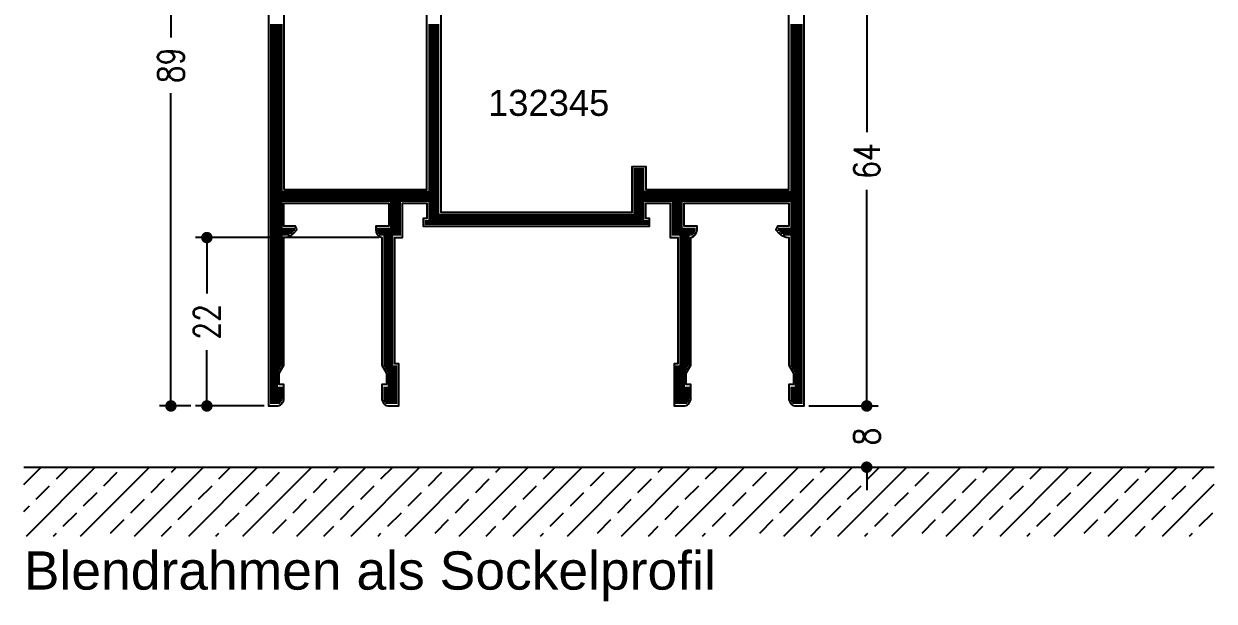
# Model space of a CAD drawing. Extents: x 16 to 197, y 31 to 244.
# Drawn here: x 118.8 to 196.6, y 34.2 to 71.9 of the extents above; entities that cross this region are included whole.
import ezdxf

# ---------------------------------------------------------------- set-up
doc = ezdxf.new("R2010")
doc.units = 0
doc.header["$LTSCALE"] = 6
doc.layers.get('0').update_dxf_attribs({"color": 4, "linetype": 'CONTINUOUS'})
doc.layers.get('DEFPOINTS').update_dxf_attribs({"linetype": 'CONTINUOUS'})
for name, color, linetype in [('01TXT', 7, 'CONTINUOUS'), ('CONST18', 3, 'CONTINUOUS'), ('CONST25', 3, 'CONTINUOUS'), ('KH_NOR', 7, 'CONTINUOUS'), ('KH_SCH', 3, 'CONTINUOUS'), ('LLMASSE', 7, 'CONTINUOUS'), ('PNR', 7, 'CONTINUOUS')]:
    doc.layers.add(name, color=color, linetype=linetype)
doc.styles.get("Standard").update_dxf_attribs({"font": 'simplex.shx', "width": 0.8})
doc.styles.add('SWISS', font='swiss.ttf')
doc.styles.add('SWISSL', font='swissl.ttf')
doc.dimstyles.new('DOK-1ZU1-PUNKT', dxfattribs={"dimscale": 0, "dimtxt": 3, "dimasz": 1.5, "dimexe": 1.5, "dimexo": 0.6, "dimgap": 1.5, "dimtad": 0, "dimdsep": 46, "dimtxsty": 'Standard', "dimblk": 'PUNKT', "dimblk1": 'PUNKT', "dimblk2": 'PUNKT', "dimcen": 0, "dimclrd": 2, "dimclre": 2, "dimclrt": 7, "dimadec": 0, "dimazin": 0, "dimtfac": 0.7, "dimtofl": 0, "dimtmove": 2, "dimatfit": 3, "dimldrblk": 'PUNKT', "dimfxl": 1, "dimtolj": 1, "dimarcsym": 0})

# ---------------------------------------------------------------- blocks, each defined once
blk = doc.blocks.new('*X12')
for p, q in [((24.9, 31.97), (27.17, 34.24)), ((25.24, 25.24), (34.24, 34.24)), ((29.17, 32.7), (30.71, 34.24)), ((32.31, 25.24), (41.31, 34.24)), ((39.38, 25.24), (48.38, 34.24)), ((44.19, 33.59), (44.85, 34.24)), ((46.45, 25.24), (55.45, 34.24)), ((50.38, 32.7), (51.92, 34.24)), ((53.53, 25.24), (62.53, 34.24)), ((60.6, 25.24), (69.6, 34.24)), ((65.41, 33.59), (66.06, 34.24)), ((67.67, 25.24), (76.67, 34.24)), ((71.59, 32.7), (73.13, 34.24)), ((74.74, 25.24), (83.74, 34.24)), ((81.81, 25.24), (90.81, 34.24)), ((86.62, 33.59), (87.27, 34.24)), ((88.88, 25.24), (97.88, 34.24)), ((92.81, 32.7), (94.35, 34.24)), ((95.95, 25.24), (104.95, 34.24)), ((103.02, 25.24), (112.02, 34.24)), ((107.83, 33.59), (108.49, 34.24)), ((110.09, 25.24), (119.09, 34.24)), ((114.02, 32.7), (115.56, 34.24)), ((117.16, 25.24), (126.16, 34.24)), ((124.24, 25.24), (133.24, 34.24)), ((129.05, 33.59), (129.7, 34.24)), ((131.31, 25.24), (140.31, 34.24)), ((135.23, 32.7), (136.77, 34.24)), ((138.38, 25.24), (147.38, 34.24)), ((145.45, 25.24), (154.45, 34.24)), ((150.26, 33.59), (150.91, 34.24)), ((152.52, 25.24), (161.52, 34.24)), ((156.45, 32.7), (157.98, 34.24)), ((159.59, 25.24), (168.59, 34.24)), ((166.66, 25.24), (175.66, 34.24)), ((171.47, 33.59), (172.13, 34.24)), ((177.66, 32.7), (179.2, 34.24)), ((35.36, 31.82), (37.12, 33.59)), ((41.54, 30.94), (43.31, 32.7)), ((56.57, 31.82), (58.34, 33.59)), ((62.76, 30.94), (64.52, 32.7)), ((77.78, 31.82), (79.55, 33.59)), ((83.97, 30.94), (85.74, 32.7)), ((98.99, 31.82), (100.76, 33.59)), ((105.18, 30.94), (106.95, 32.7)), ((120.21, 31.82), (121.98, 33.59)), ((126.4, 30.94), (128.16, 32.7)), ((141.42, 31.82), (143.19, 33.59)), ((147.61, 30.94), (149.38, 32.7)), ((162.63, 31.82), (164.4, 33.59)), ((168.82, 30.94), (170.59, 32.7)), ((26.52, 30.05), (28.28, 31.82)), ((47.73, 30.05), (49.5, 31.82)), ((68.94, 30.05), (70.71, 31.82)), ((90.16, 30.05), (91.92, 31.82)), ((111.37, 30.05), (113.14, 31.82)), ((132.58, 30.05), (134.35, 31.82)), ((153.8, 30.05), (155.56, 31.82)), ((173.73, 25.24), (180.5, 32.01)), ((175.01, 30.05), (176.78, 31.82)), ((32.7, 29.17), (34.47, 30.94)), ((38.89, 28.28), (40.66, 30.05)), ((53.92, 29.17), (55.68, 30.94)), ((60.1, 28.28), (61.87, 30.05)), ((75.13, 29.17), (76.9, 30.94)), ((81.32, 28.28), (83.09, 30.05)), ((96.34, 29.17), (98.11, 30.94)), ((102.53, 28.28), (104.3, 30.05)), ((117.56, 29.17), (119.32, 30.94)), ((123.74, 28.28), (125.51, 30.05)), ((138.77, 29.17), (140.54, 30.94)), ((144.96, 28.28), (146.72, 30.05)), ((159.98, 29.17), (161.75, 30.94)), ((166.17, 28.28), (167.94, 30.05)), ((24.9, 28.44), (25.63, 29.17)), ((30.05, 26.52), (31.82, 28.28)), ((45.08, 27.4), (46.85, 29.17)), ((51.27, 26.52), (53.03, 28.28)), ((66.29, 27.4), (68.06, 29.17)), ((72.48, 26.52), (74.25, 28.28)), ((87.5, 27.4), (89.27, 29.17)), ((93.69, 26.52), (95.46, 28.28)), ((108.72, 27.4), (110.49, 29.17)), ((114.9, 26.52), (116.67, 28.28)), ((129.93, 27.4), (131.7, 29.17)), ((136.12, 26.52), (137.89, 28.28)), ((151.14, 27.4), (152.91, 29.17)), ((157.33, 26.52), (159.1, 28.28)), ((172.36, 27.4), (174.13, 29.17)), ((178.54, 26.52), (180.31, 28.28)), ((36.24, 25.63), (38.01, 27.4)), ((42.92, 25.24), (44.19, 26.52)), ((57.45, 25.63), (59.22, 27.4)), ((64.13, 25.24), (65.41, 26.52)), ((78.67, 25.63), (80.43, 27.4)), ((85.35, 25.24), (86.62, 26.52)), ((99.88, 25.63), (101.65, 27.4)), ((106.56, 25.24), (107.83, 26.52)), ((121.09, 25.63), (122.86, 27.4)), ((127.77, 25.24), (129.05, 26.52)), ((142.31, 25.63), (144.07, 27.4)), ((148.98, 25.24), (150.26, 26.52)), ((163.52, 25.63), (165.29, 27.4)), ((170.2, 25.24), (171.47, 26.52)), ((28.78, 25.24), (29.17, 25.63)), ((49.99, 25.24), (50.38, 25.63)), ((71.2, 25.24), (71.59, 25.63)), ((92.42, 25.24), (92.81, 25.63)), ((113.63, 25.24), (114.02, 25.63)), ((134.84, 25.24), (135.23, 25.63)), ((156.06, 25.24), (156.45, 25.63)), ((177.27, 25.24), (177.66, 25.63))]:
    blk.add_line(p, q)
blk = doc.blocks.new('PUNKT')
at = {"color": 0, "linetype": 'CONTINUOUS'}
blk.add_line((-0.5, 0), (-1, 0), dxfattribs=at)
at = {"color": 0, "linetype": 'CONTINUOUS', "const_width": 0.5}
blk.add_lwpolyline([(-0.25, 0, 1), (0.25, 0, 1)], format="xyb", close=True, dxfattribs=at)
blk = doc.blocks.new('*D38')
at = {"layer": 'DEFPOINTS', "color": 0}
for p in [(142.3, 57.908), (130.765, 46.908), (134.8, 46.908)]:
    blk.add_point(p, dxfattribs=at)
at = {"layer": 'LLMASSE', "color": 3, "lineweight": -2}
for p, q in [((142, 57.908), (130.015, 57.908)), ((130.765, 57.158), (130.765, 54.259)), ((130.765, 47.658), (130.765, 50.557)), ((134.5, 46.908), (130.015, 46.908))]:
    blk.add_line(p, q, dxfattribs=at)
at = {"layer": 'LLMASSE', "color": 3, "lineweight": -2, "xscale": 0.75, "yscale": 0.75, "zscale": 0.75}
for p, rotation in [((130.765, 57.908), 90), ((130.765, 46.908), 270)]:
    blk.add_blockref('PUNKT', p, dxfattribs=dict(at, rotation=rotation))
at = {"layer": 'LLMASSE', "color": 3, "insert": (130.765, 52.408), "char_height": 1.7, "attachment_point": 5, "rotation": 90}
blk.add_mtext('\\A1;22', dxfattribs=at)
blk = doc.blocks.new('*D60')
at = {"layer": 'DEFPOINTS', "color": 0}
for p in [(169.8, 46.908), (169.8, 42.908), (173.89, 42.908)]:
    blk.add_point(p, dxfattribs=at)
at = {"layer": 'LLMASSE', "color": 3, "lineweight": -2}
for p, q in [((173.89, 47.658), (173.89, 48.408)), ((170.1, 46.908), (174.64, 46.908)), ((170.1, 42.908), (174.64, 42.908)), ((173.89, 42.158), (173.89, 41.408))]:
    blk.add_line(p, q, dxfattribs=at)
at = {"layer": 'LLMASSE', "color": 3, "lineweight": -2, "xscale": 0.75, "yscale": 0.75, "zscale": 0.75}
for p, rotation in [((173.89, 46.908), 270), ((173.89, 42.908), 90)]:
    blk.add_blockref('PUNKT', p, dxfattribs=dict(at, rotation=rotation))
at = {"layer": 'LLMASSE', "color": 3, "insert": (173.89, 44.908), "char_height": 1.7, "attachment_point": 5, "rotation": 90}
blk.add_mtext('\\A1;8', dxfattribs=at)
blk = doc.blocks.new('*X64')
at = {"color": 0}
for p, q in [((0.2, 49.8), (1.8, 49.8)), ((20.9, 49.8), (22.3, 49.8)), ((68.2, 49.8), (69.8, 49.8)), ((0.2, 49.6), (1.8, 49.6)), ((0.2, 49.4), (1.8, 49.4)), ((0.2, 49.2), (1.8, 49.2)), ((0.2, 49), (1.8, 49)), ((0.2, 48.8), (1.8, 48.8)), ((0.2, 48.6), (1.8, 48.6)), ((0.2, 48.4), (1.8, 48.4)), ((20.9, 49.6), (22.3, 49.6)), ((20.9, 49.4), (22.3, 49.4)), ((20.9, 49.2), (22.3, 49.2)), ((20.9, 49), (22.3, 49)), ((20.9, 48.8), (22.3, 48.8)), ((20.9, 48.6), (22.3, 48.6)), ((20.9, 48.4), (22.3, 48.4)), ((68.2, 49.6), (69.8, 49.6)), ((68.2, 49.4), (69.8, 49.4)), ((68.2, 49.2), (69.8, 49.2)), ((68.2, 49), (69.8, 49)), ((68.2, 48.8), (69.8, 48.8)), ((68.2, 48.6), (69.8, 48.6)), ((68.2, 48.4), (69.8, 48.4)), ((0.2, 48.2), (1.8, 48.2)), ((0.2, 48), (1.8, 48)), ((0.2, 47.8), (1.8, 47.8)), ((0.2, 47.6), (1.8, 47.6)), ((0.2, 47.4), (1.8, 47.4)), ((0.2, 47.2), (1.8, 47.2)), ((0.2, 47), (1.8, 47)), ((0.2, 46.8), (1.8, 46.8)), ((20.9, 48.2), (22.3, 48.2)), ((20.9, 48), (22.3, 48)), ((20.9, 47.8), (22.3, 47.8)), ((20.9, 47.6), (22.3, 47.6)), ((20.9, 47.4), (22.3, 47.4)), ((20.9, 47.2), (22.3, 47.2)), ((20.9, 47), (22.3, 47)), ((20.9, 46.8), (22.3, 46.8)), ((68.2, 48.2), (69.8, 48.2)), ((68.2, 48), (69.8, 48)), ((68.2, 47.8), (69.8, 47.8)), ((68.2, 47.6), (69.8, 47.6)), ((68.2, 47.4), (69.8, 47.4)), ((68.2, 47.2), (69.8, 47.2)), ((68.2, 47), (69.8, 47)), ((68.2, 46.8), (69.8, 46.8)), ((0.2, 46.6), (1.8, 46.6)), ((0.2, 46.4), (1.8, 46.4)), ((0.2, 46.2), (1.8, 46.2)), ((0.2, 46), (1.8, 46)), ((0.2, 45.8), (1.8, 45.8)), ((0.2, 45.6), (1.8, 45.6)), ((0.2, 45.4), (1.8, 45.4)), ((0.2, 45.2), (1.8, 45.2)), ((20.9, 46.6), (22.3, 46.6)), ((20.9, 46.4), (22.3, 46.4)), ((20.9, 46.2), (22.3, 46.2)), ((20.9, 46), (22.3, 46)), ((20.9, 45.8), (22.3, 45.8)), ((20.9, 45.6), (22.3, 45.6)), ((20.9, 45.4), (22.3, 45.4)), ((20.9, 45.2), (22.3, 45.2)), ((68.2, 46.6), (69.8, 46.6)), ((68.2, 46.4), (69.8, 46.4)), ((68.2, 46.2), (69.8, 46.2)), ((68.2, 46), (69.8, 46)), ((68.2, 45.8), (69.8, 45.8)), ((68.2, 45.6), (69.8, 45.6)), ((68.2, 45.4), (69.8, 45.4)), ((68.2, 45.2), (69.8, 45.2)), ((0.2, 45), (1.8, 45)), ((0.2, 44.8), (1.8, 44.8)), ((0.2, 44.6), (1.8, 44.6)), ((0.2, 44.4), (1.8, 44.4)), ((0.2, 44.2), (1.8, 44.2)), ((0.2, 44), (1.8, 44)), ((0.2, 43.8), (1.8, 43.8)), ((0.2, 43.6), (1.8, 43.6)), ((20.9, 45), (22.3, 45)), ((20.9, 44.8), (22.3, 44.8)), ((20.9, 44.6), (22.3, 44.6)), ((20.9, 44.4), (22.3, 44.4)), ((20.9, 44.2), (22.3, 44.2)), ((20.9, 44), (22.3, 44)), ((20.9, 43.8), (22.3, 43.8)), ((20.9, 43.6), (22.3, 43.6)), ((68.2, 45), (69.8, 45)), ((68.2, 44.8), (69.8, 44.8)), ((68.2, 44.6), (69.8, 44.6)), ((68.2, 44.4), (69.8, 44.4)), ((68.2, 44.2), (69.8, 44.2)), ((68.2, 44), (69.8, 44)), ((68.2, 43.8), (69.8, 43.8)), ((68.2, 43.6), (69.8, 43.6)), ((0.2, 43.4), (1.8, 43.4)), ((0.2, 43.2), (1.8, 43.2)), ((0.2, 43), (1.8, 43)), ((0.2, 42.8), (1.8, 42.8)), ((0.2, 42.6), (1.8, 42.6)), ((0.2, 42.4), (1.8, 42.4)), ((0.2, 42.2), (1.8, 42.2)), ((20.9, 43.4), (22.3, 43.4)), ((20.9, 43.2), (22.3, 43.2)), ((20.9, 43), (22.3, 43)), ((20.9, 42.8), (22.3, 42.8)), ((20.9, 42.6), (22.3, 42.6)), ((20.9, 42.4), (22.3, 42.4)), ((20.9, 42.2), (22.3, 42.2)), ((68.2, 43.4), (69.8, 43.4)), ((68.2, 43.2), (69.8, 43.2)), ((68.2, 43), (69.8, 43)), ((68.2, 42.8), (69.8, 42.8)), ((68.2, 42.6), (69.8, 42.6)), ((68.2, 42.4), (69.8, 42.4)), ((68.2, 42.2), (69.8, 42.2)), ((0.2, 42), (1.8, 42)), ((0.2, 41.8), (1.8, 41.8)), ((0.2, 41.6), (1.8, 41.6)), ((0.2, 41.4), (1.8, 41.4)), ((0.2, 41.2), (1.8, 41.2)), ((0.2, 41), (1.8, 41)), ((0.2, 40.8), (1.8, 40.8)), ((0.2, 40.6), (1.8, 40.6)), ((20.9, 42), (22.3, 42)), ((20.9, 41.8), (22.3, 41.8)), ((20.9, 41.6), (22.3, 41.6)), ((20.9, 41.4), (22.3, 41.4)), ((20.9, 41.2), (22.3, 41.2)), ((20.9, 41), (22.3, 41)), ((20.9, 40.8), (22.3, 40.8)), ((20.9, 40.6), (22.3, 40.6)), ((68.2, 42), (69.8, 42)), ((68.2, 41.8), (69.8, 41.8)), ((68.2, 41.6), (69.8, 41.6)), ((68.2, 41.4), (69.8, 41.4)), ((68.2, 41.2), (69.8, 41.2)), ((68.2, 41), (69.8, 41)), ((68.2, 40.8), (69.8, 40.8)), ((68.2, 40.6), (69.8, 40.6)), ((0.2, 40.4), (1.8, 40.4)), ((0.2, 40.2), (1.8, 40.2)), ((0.2, 40), (1.8, 40)), ((0.2, 39.8), (1.8, 39.8)), ((0.2, 39.6), (1.8, 39.6)), ((0.2, 39.4), (1.8, 39.4)), ((0.2, 39.2), (1.8, 39.2)), ((0.2, 39), (1.8, 39)), ((20.9, 40.4), (22.3, 40.4)), ((20.9, 40.2), (22.3, 40.2)), ((20.9, 40), (22.3, 40)), ((20.9, 39.8), (22.3, 39.8)), ((20.9, 39.6), (22.3, 39.6)), ((20.9, 39.4), (22.3, 39.4)), ((20.9, 39.2), (22.3, 39.2)), ((20.9, 39), (22.3, 39)), ((68.2, 40.4), (69.8, 40.4)), ((68.2, 40.2), (69.8, 40.2)), ((68.2, 40), (69.8, 40)), ((68.2, 39.8), (69.8, 39.8)), ((68.2, 39.6), (69.8, 39.6)), ((68.2, 39.4), (69.8, 39.4)), ((68.2, 39.2), (69.8, 39.2)), ((68.2, 39), (69.8, 39)), ((0.2, 38.8), (1.8, 38.8)), ((0.2, 38.6), (1.8, 38.6)), ((0.2, 38.4), (1.8, 38.4)), ((0.2, 38.2), (1.8, 38.2)), ((0.2, 38), (1.8, 38)), ((0.2, 37.8), (1.8, 37.8)), ((0.2, 37.6), (1.8, 37.6)), ((0.2, 37.4), (1.8, 37.4)), ((20.9, 38.8), (22.3, 38.8)), ((20.9, 38.6), (22.3, 38.6)), ((20.9, 38.4), (22.3, 38.4)), ((20.9, 38.2), (22.3, 38.2)), ((20.9, 38), (22.3, 38)), ((20.9, 37.8), (22.3, 37.8)), ((20.9, 37.6), (22.3, 37.6)), ((20.9, 37.4), (22.3, 37.4)), ((68.2, 38.8), (69.8, 38.8)), ((68.2, 38.6), (69.8, 38.6)), ((68.2, 38.4), (69.8, 38.4)), ((68.2, 38.2), (69.8, 38.2)), ((68.2, 38), (69.8, 38)), ((68.2, 37.8), (69.8, 37.8)), ((68.2, 37.6), (69.8, 37.6)), ((68.2, 37.4), (69.8, 37.4)), ((0.2, 37.2), (1.8, 37.2)), ((0.2, 37), (1.8, 37)), ((0.2, 36.8), (1.8, 36.8)), ((0.2, 36.6), (1.8, 36.6)), ((0.2, 36.4), (1.8, 36.4)), ((0.2, 36.2), (1.8, 36.2)), ((0.2, 36), (1.8, 36)), ((0.2, 35.8), (1.8, 35.8)), ((20.9, 37.2), (22.3, 37.2)), ((20.9, 37), (22.3, 37)), ((20.9, 36.8), (22.3, 36.8)), ((20.9, 36.6), (22.3, 36.6)), ((20.9, 36.4), (22.3, 36.4)), ((20.9, 36.2), (22.3, 36.2)), ((20.9, 36), (22.3, 36)), ((20.9, 35.8), (22.3, 35.8)), ((68.2, 37.2), (69.8, 37.2)), ((68.2, 37), (69.8, 37)), ((68.2, 36.8), (69.8, 36.8)), ((68.2, 36.6), (69.8, 36.6)), ((68.2, 36.4), (69.8, 36.4)), ((68.2, 36.2), (69.8, 36.2)), ((68.2, 36), (69.8, 36)), ((68.2, 35.8), (69.8, 35.8)), ((0.2, 35.6), (1.8, 35.6)), ((0.2, 35.4), (1.8, 35.4)), ((0.2, 35.2), (1.8, 35.2)), ((0.2, 35), (1.8, 35)), ((0.2, 34.8), (1.8, 34.8)), ((0.2, 34.6), (1.8, 34.6)), ((0.2, 34.4), (1.8, 34.4)), ((20.9, 35.6), (22.3, 35.6)), ((20.9, 35.4), (22.3, 35.4)), ((20.9, 35.2), (22.3, 35.2)), ((20.9, 35), (22.3, 35)), ((20.9, 34.8), (22.3, 34.8)), ((20.9, 34.6), (22.3, 34.6)), ((20.9, 34.4), (22.3, 34.4)), ((68.2, 35.6), (69.8, 35.6)), ((68.2, 35.4), (69.8, 35.4)), ((68.2, 35.2), (69.8, 35.2)), ((68.2, 35), (69.8, 35)), ((68.2, 34.8), (69.8, 34.8)), ((68.2, 34.6), (69.8, 34.6)), ((68.2, 34.4), (69.8, 34.4)), ((0.2, 34.2), (1.8, 34.2)), ((0.2, 34), (1.8, 34)), ((0.2, 33.8), (1.8, 33.8)), ((0.2, 33.6), (1.8, 33.6)), ((0.2, 33.4), (1.8, 33.4)), ((0.2, 33.2), (1.8, 33.2)), ((0.2, 33), (1.8, 33)), ((0.2, 32.8), (1.8, 32.8)), ((20.9, 34.2), (22.3, 34.2)), ((20.9, 34), (22.3, 34)), ((20.9, 33.8), (22.3, 33.8)), ((20.9, 33.6), (22.3, 33.6)), ((20.9, 33.4), (22.3, 33.4)), ((20.9, 33.2), (22.3, 33.2)), ((20.9, 33), (22.3, 33)), ((20.9, 32.8), (22.3, 32.8)), ((68.2, 34.2), (69.8, 34.2)), ((68.2, 34), (69.8, 34)), ((68.2, 33.8), (69.8, 33.8)), ((68.2, 33.6), (69.8, 33.6)), ((68.2, 33.4), (69.8, 33.4)), ((68.2, 33.2), (69.8, 33.2)), ((68.2, 33), (69.8, 33)), ((68.2, 32.8), (69.8, 32.8)), ((0.2, 32.6), (1.8, 32.6)), ((0.2, 32.4), (1.8, 32.4)), ((0.2, 32.2), (1.8, 32.2)), ((0.2, 32), (1.8, 32)), ((0.2, 31.8), (1.8, 31.8)), ((0.2, 31.6), (1.8, 31.6)), ((0.2, 31.4), (1.8, 31.4)), ((0.2, 31.2), (1.8, 31.2)), ((20.9, 32.6), (22.3, 32.6)), ((20.9, 32.4), (22.3, 32.4)), ((20.9, 32.2), (22.3, 32.2)), ((20.9, 32), (22.3, 32)), ((20.9, 31.8), (22.3, 31.8)), ((20.9, 31.6), (22.3, 31.6)), ((20.9, 31.4), (22.3, 31.4)), ((20.9, 31.2), (22.3, 31.2)), ((68.2, 32.6), (69.8, 32.6)), ((68.2, 32.4), (69.8, 32.4)), ((68.2, 32.2), (69.8, 32.2)), ((68.2, 32), (69.8, 32)), ((68.2, 31.8), (69.8, 31.8)), ((68.2, 31.6), (69.8, 31.6)), ((68.2, 31.4), (69.8, 31.4)), ((68.2, 31.2), (69.8, 31.2)), ((0.2, 31), (1.8, 31)), ((0.2, 30.8), (1.8, 30.8)), ((0.2, 30.6), (1.8, 30.6)), ((0.2, 30.4), (1.8, 30.4)), ((0.2, 30.2), (1.8, 30.2)), ((0.2, 30), (1.8, 30)), ((0.2, 29.8), (1.8, 29.8)), ((0.2, 29.6), (1.8, 29.6)), ((20.9, 31), (22.3, 31)), ((20.9, 30.8), (22.3, 30.8)), ((20.9, 30.6), (22.3, 30.6)), ((20.9, 30.4), (22.3, 30.4)), ((20.9, 30.2), (22.3, 30.2)), ((20.9, 30), (22.3, 30)), ((20.9, 29.8), (22.3, 29.8)), ((20.9, 29.6), (22.3, 29.6)), ((47.7, 31), (49.1, 31)), ((47.7, 30.8), (49.1, 30.8)), ((47.7, 30.6), (49.1, 30.6)), ((47.7, 30.4), (49.1, 30.4)), ((47.7, 30.2), (49.1, 30.2)), ((47.7, 30), (49.1, 30)), ((47.7, 29.8), (49.1, 29.8)), ((47.7, 29.6), (49.1, 29.6)), ((68.2, 31), (69.8, 31)), ((68.2, 30.8), (69.8, 30.8)), ((68.2, 30.6), (69.8, 30.6)), ((68.2, 30.4), (69.8, 30.4)), ((68.2, 30.2), (69.8, 30.2)), ((68.2, 30), (69.8, 30)), ((68.2, 29.8), (69.8, 29.8)), ((68.2, 29.6), (69.8, 29.6)), ((0.2, 29.4), (1.8, 29.4)), ((0.2, 29.2), (1.8, 29.2)), ((0.2, 29), (1.8, 29)), ((0.2, 28.8), (1.8, 28.8)), ((0.2, 28.6), (1.8, 28.6)), ((0.2, 28.4), (1.8, 28.4)), ((0.2, 28.2), (1.8, 28.2)), ((20.9, 29.4), (22.3, 29.4)), ((20.9, 29.2), (22.3, 29.2)), ((20.9, 29), (22.3, 29)), ((20.9, 28.8), (22.3, 28.8)), ((20.9, 28.6), (22.3, 28.6)), ((20.9, 28.4), (22.3, 28.4)), ((20.9, 28.2), (22.3, 28.2)), ((47.7, 29.4), (49.1, 29.4)), ((47.7, 29.2), (49.1, 29.2)), ((47.7, 29), (49.1, 29)), ((47.7, 28.8), (49.1, 28.8)), ((47.7, 28.6), (49.1, 28.6)), ((47.7, 28.4), (49.1, 28.4)), ((47.7, 28.2), (49.1, 28.2)), ((68.2, 29.4), (69.8, 29.4)), ((68.2, 29.2), (69.8, 29.2)), ((68.2, 29), (69.8, 29)), ((68.2, 28.8), (69.8, 28.8)), ((68.2, 28.6), (69.8, 28.6)), ((68.2, 28.4), (69.8, 28.4)), ((68.2, 28.2), (69.8, 28.2)), ((0.2, 28), (22.3, 28)), ((0.2, 27.8), (22.3, 27.8)), ((0.2, 27.6), (22.3, 27.6)), ((0.2, 27.4), (22.3, 27.4)), ((0.2, 27.2), (22.3, 27.2)), ((0.2, 27), (22.3, 27)), ((0.2, 26.8), (22.3, 26.8)), ((0.2, 26.6), (1.8, 26.6)), ((15.9, 26.6), (17.3, 26.6)), ((20.9, 26.6), (22.3, 26.6)), ((47.7, 28), (69.8, 28)), ((47.7, 27.8), (69.8, 27.8)), ((47.7, 27.6), (69.8, 27.6)), ((47.7, 27.4), (69.8, 27.4)), ((47.7, 27.2), (69.8, 27.2)), ((47.7, 27), (69.8, 27)), ((47.7, 26.8), (69.8, 26.8)), ((47.7, 26.6), (49.1, 26.6)), ((52.7, 26.6), (54.1, 26.6)), ((68.2, 26.6), (69.8, 26.6)), ((0.2, 26.4), (1.8, 26.4)), ((0.2, 26.2), (1.8, 26.2)), ((0.2, 26), (1.8, 26)), ((0.2, 25.8), (1.8, 25.8)), ((0.2, 25.6), (1.8, 25.6)), ((0.2, 25.4), (1.8, 25.4)), ((0.2, 25.2), (1.8, 25.2)), ((0.2, 25), (1.8, 25)), ((15.9, 26.4), (17.3, 26.4)), ((15.9, 26.2), (17.3, 26.2)), ((15.9, 26), (17.3, 26)), ((15.9, 25.8), (17.3, 25.8)), ((15.9, 25.6), (17.3, 25.6)), ((15.9, 25.4), (17.3, 25.4)), ((15.9, 25.2), (17.3, 25.2)), ((15.9, 25), (17.3, 25)), ((20.9, 26.4), (22.3, 26.4)), ((20.9, 26.2), (22.3, 26.2)), ((20.9, 26), (22.3, 26)), ((20.9, 25.8), (22.3, 25.8)), ((20.9, 25.6), (22.3, 25.6)), ((20.9, 25.4), (22.3, 25.4)), ((20.9, 25.2), (22.3, 25.2)), ((20.9, 25), (49.1, 25)), ((47.7, 26.4), (49.1, 26.4)), ((47.7, 26.2), (49.1, 26.2)), ((47.7, 26), (49.1, 26)), ((47.7, 25.8), (49.1, 25.8)), ((47.7, 25.6), (49.1, 25.6)), ((47.7, 25.4), (49.1, 25.4)), ((47.7, 25.2), (49.1, 25.2)), ((52.7, 26.4), (54.1, 26.4)), ((52.7, 26.2), (54.1, 26.2)), ((52.7, 26), (54.1, 26)), ((52.7, 25.8), (54.1, 25.8)), ((52.7, 25.6), (54.1, 25.6)), ((52.7, 25.4), (54.1, 25.4)), ((52.7, 25.2), (54.1, 25.2)), ((52.7, 25), (54.1, 25)), ((68.2, 26.4), (69.8, 26.4)), ((68.2, 26.2), (69.8, 26.2)), ((68.2, 26), (69.8, 26)), ((68.2, 25.8), (69.8, 25.8)), ((68.2, 25.6), (69.8, 25.6)), ((68.2, 25.4), (69.8, 25.4)), ((68.2, 25.2), (69.8, 25.2)), ((68.2, 25), (69.8, 25)), ((0.2, 24.8), (1.8, 24.8)), ((0.2, 24.6), (1.8, 24.6)), ((0.2, 24.4), (1.8, 24.4)), ((0.2, 24.2), (1.8, 24.2)), ((0.2, 24), (1.8, 24)), ((0.2, 23.8), (1.8, 23.8)), ((0.2, 23.6), (1.8, 23.6)), ((0.2, 23.4), (1.8, 23.4)), ((15.9, 24.8), (17.3, 24.8)), ((15.9, 24.6), (17.3, 24.6)), ((15.9, 24.4), (17.3, 24.4)), ((15.9, 24.2), (17.3, 24.2)), ((15.9, 24), (17.3, 24)), ((15.9, 23.8), (17.3, 23.8)), ((15.9, 23.6), (17.3, 23.6)), ((15.9, 23.4), (17.3, 23.4)), ((20.4, 24.2), (49.6, 24.2)), ((20.4, 24), (49.6, 24)), ((20.4, 23.8), (49.6, 23.8)), ((20.9, 24.8), (49.1, 24.8)), ((20.9, 24.6), (49.1, 24.6)), ((20.9, 24.4), (49.1, 24.4)), ((52.7, 24.8), (54.1, 24.8)), ((52.7, 24.6), (54.1, 24.6)), ((52.7, 24.4), (54.1, 24.4)), ((52.7, 24.2), (54.1, 24.2)), ((52.7, 24), (54.1, 24)), ((52.7, 23.8), (54.1, 23.8)), ((52.7, 23.6), (54.1, 23.6)), ((52.7, 23.4), (54.1, 23.4)), ((68.2, 24.8), (69.8, 24.8)), ((68.2, 24.6), (69.8, 24.6)), ((68.2, 24.4), (69.8, 24.4)), ((68.2, 24.2), (69.8, 24.2)), ((68.2, 24), (69.8, 24)), ((68.2, 23.8), (69.8, 23.8)), ((68.2, 23.6), (69.8, 23.6)), ((68.2, 23.4), (69.8, 23.4)), ((0.2, 23.2), (3.41, 23.2)), ((0.2, 23), (3.44, 23)), ((0.2, 22.8), (3.24, 22.8)), ((0.2, 22.6), (3.03, 22.6)), ((0.2, 22.4), (2.72, 22.4)), ((0.2, 22.2), (1.8, 22.2)), ((0.2, 22), (1.8, 22)), ((0.2, 21.8), (1.8, 21.8)), ((14.2, 23.2), (17.3, 23.2)), ((14.2, 23), (17.3, 23)), ((14.23, 22.8), (17.3, 22.8)), ((14.31, 22.6), (17.3, 22.6)), ((14.47, 22.4), (17.3, 22.4)), ((15, 22.2), (16.3, 22.2)), ((15, 22), (16.3, 22)), ((15, 21.8), (16.3, 21.8)), ((52.7, 23.2), (55.8, 23.2)), ((52.7, 23), (55.8, 23)), ((52.7, 22.8), (55.77, 22.8)), ((52.7, 22.6), (55.69, 22.6)), ((52.7, 22.4), (55.53, 22.4)), ((53.7, 22.2), (55, 22.2)), ((53.7, 22), (55, 22)), ((53.7, 21.8), (55, 21.8)), ((66.56, 23), (69.8, 23)), ((66.59, 23.2), (69.8, 23.2)), ((66.76, 22.8), (69.8, 22.8)), ((66.97, 22.6), (69.8, 22.6)), ((67.28, 22.4), (69.8, 22.4)), ((68.2, 22.2), (69.8, 22.2)), ((68.2, 22), (69.8, 22)), ((68.2, 21.8), (69.8, 21.8)), ((0.2, 21.6), (1.8, 21.6)), ((0.2, 21.4), (1.8, 21.4)), ((0.2, 21.2), (1.8, 21.2)), ((0.2, 21), (1.8, 21)), ((0.2, 20.8), (1.8, 20.8)), ((0.2, 20.6), (1.8, 20.6)), ((0.2, 20.4), (1.8, 20.4)), ((15, 21.6), (16.3, 21.6)), ((15, 21.4), (16.3, 21.4)), ((15, 21.2), (16.3, 21.2)), ((15, 21), (16.3, 21)), ((15, 20.8), (16.3, 20.8)), ((15, 20.6), (16.3, 20.6)), ((15, 20.4), (16.3, 20.4)), ((53.7, 21.6), (55, 21.6)), ((53.7, 21.4), (55, 21.4)), ((53.7, 21.2), (55, 21.2)), ((53.7, 21), (55, 21)), ((53.7, 20.8), (55, 20.8)), ((53.7, 20.6), (55, 20.6)), ((53.7, 20.4), (55, 20.4)), ((68.2, 21.6), (69.8, 21.6)), ((68.2, 21.4), (69.8, 21.4)), ((68.2, 21.2), (69.8, 21.2)), ((68.2, 21), (69.8, 21)), ((68.2, 20.8), (69.8, 20.8)), ((68.2, 20.6), (69.8, 20.6)), ((68.2, 20.4), (69.8, 20.4)), ((0.2, 20.2), (1.8, 20.2)), ((0.2, 20), (1.8, 20)), ((0.2, 19.8), (1.8, 19.8)), ((0.2, 19.6), (1.8, 19.6)), ((0.2, 19.4), (1.8, 19.4)), ((0.2, 19.2), (1.8, 19.2)), ((0.2, 19), (1.8, 19)), ((0.2, 18.8), (1.8, 18.8)), ((15, 20.2), (16.3, 20.2)), ((15, 20), (16.3, 20)), ((15, 19.8), (16.3, 19.8)), ((15, 19.6), (16.3, 19.6)), ((15, 19.4), (16.3, 19.4)), ((15, 19.2), (16.3, 19.2)), ((15, 19), (16.3, 19)), ((15, 18.8), (16.3, 18.8)), ((53.7, 20.2), (55, 20.2)), ((53.7, 20), (55, 20)), ((53.7, 19.8), (55, 19.8)), ((53.7, 19.6), (55, 19.6)), ((53.7, 19.4), (55, 19.4)), ((53.7, 19.2), (55, 19.2)), ((53.7, 19), (55, 19)), ((53.7, 18.8), (55, 18.8)), ((68.2, 20.2), (69.8, 20.2)), ((68.2, 20), (69.8, 20)), ((68.2, 19.8), (69.8, 19.8)), ((68.2, 19.6), (69.8, 19.6)), ((68.2, 19.4), (69.8, 19.4)), ((68.2, 19.2), (69.8, 19.2)), ((68.2, 19), (69.8, 19)), ((68.2, 18.8), (69.8, 18.8)), ((0.2, 18.6), (1.8, 18.6)), ((0.2, 18.4), (1.8, 18.4)), ((0.2, 18.2), (1.8, 18.2)), ((0.2, 18), (1.8, 18)), ((0.2, 17.8), (1.8, 17.8)), ((0.2, 17.6), (1.8, 17.6)), ((0.2, 17.4), (1.8, 17.4)), ((0.2, 17.2), (1.8, 17.2)), ((15, 18.6), (16.3, 18.6)), ((15, 18.4), (16.3, 18.4)), ((15, 18.2), (16.3, 18.2)), ((15, 18), (16.3, 18)), ((15, 17.8), (16.3, 17.8)), ((15, 17.6), (16.3, 17.6)), ((15, 17.4), (16.3, 17.4)), ((15, 17.2), (16.3, 17.2)), ((53.7, 18.6), (55, 18.6)), ((53.7, 18.4), (55, 18.4)), ((53.7, 18.2), (55, 18.2)), ((53.7, 18), (55, 18)), ((53.7, 17.8), (55, 17.8)), ((53.7, 17.6), (55, 17.6)), ((53.7, 17.4), (55, 17.4)), ((53.7, 17.2), (55, 17.2)), ((68.2, 18.6), (69.8, 18.6)), ((68.2, 18.4), (69.8, 18.4)), ((68.2, 18.2), (69.8, 18.2)), ((68.2, 18), (69.8, 18)), ((68.2, 17.8), (69.8, 17.8)), ((68.2, 17.6), (69.8, 17.6)), ((68.2, 17.4), (69.8, 17.4)), ((68.2, 17.2), (69.8, 17.2)), ((0.2, 17), (1.8, 17)), ((0.2, 16.8), (1.8, 16.8)), ((0.2, 16.6), (1.8, 16.6)), ((0.2, 16.4), (1.8, 16.4)), ((0.2, 16.2), (1.8, 16.2)), ((0.2, 16), (1.8, 16)), ((0.2, 15.8), (1.8, 15.8)), ((0.2, 15.6), (1.8, 15.6)), ((15, 17), (16.3, 17)), ((15, 16.8), (16.3, 16.8)), ((15, 16.6), (16.3, 16.6)), ((15, 16.4), (16.3, 16.4)), ((15, 16.2), (16.3, 16.2)), ((15, 16), (16.3, 16)), ((15, 15.8), (16.3, 15.8)), ((15, 15.6), (16.3, 15.6)), ((53.7, 17), (55, 17)), ((53.7, 16.8), (55, 16.8)), ((53.7, 16.6), (55, 16.6)), ((53.7, 16.4), (55, 16.4)), ((53.7, 16.2), (55, 16.2)), ((53.7, 16), (55, 16)), ((53.7, 15.8), (55, 15.8)), ((53.7, 15.6), (55, 15.6)), ((68.2, 17), (69.8, 17)), ((68.2, 16.8), (69.8, 16.8)), ((68.2, 16.6), (69.8, 16.6)), ((68.2, 16.4), (69.8, 16.4)), ((68.2, 16.2), (69.8, 16.2)), ((68.2, 16), (69.8, 16)), ((68.2, 15.8), (69.8, 15.8)), ((68.2, 15.6), (69.8, 15.6)), ((0.2, 15.4), (1.8, 15.4)), ((0.2, 15.2), (1.8, 15.2)), ((0.2, 15), (1.8, 15)), ((0.2, 14.8), (1.8, 14.8)), ((0.2, 14.6), (1.8, 14.6)), ((0.2, 14.4), (1.8, 14.4)), ((0.2, 14.2), (1.8, 14.2)), ((15, 15.4), (16.3, 15.4)), ((15, 15.2), (16.3, 15.2)), ((15, 15), (16.3, 15)), ((15, 14.8), (16.3, 14.8)), ((15, 14.6), (16.3, 14.6)), ((15, 14.4), (16.3, 14.4)), ((15, 14.2), (16.3, 14.2)), ((53.7, 15.4), (55, 15.4)), ((53.7, 15.2), (55, 15.2)), ((53.7, 15), (55, 15)), ((53.7, 14.8), (55, 14.8)), ((53.7, 14.6), (55, 14.6)), ((53.7, 14.4), (55, 14.4)), ((53.7, 14.2), (55, 14.2)), ((68.2, 15.4), (69.8, 15.4)), ((68.2, 15.2), (69.8, 15.2)), ((68.2, 15), (69.8, 15)), ((68.2, 14.8), (69.8, 14.8)), ((68.2, 14.6), (69.8, 14.6)), ((68.2, 14.4), (69.8, 14.4)), ((68.2, 14.2), (69.8, 14.2)), ((0.2, 14), (1.8, 14)), ((0.2, 13.8), (1.8, 13.8)), ((0.2, 13.6), (1.8, 13.6)), ((0.2, 13.4), (1.8, 13.4)), ((0.2, 13.2), (1.8, 13.2)), ((0.2, 13), (1.8, 13)), ((0.2, 12.8), (1.8, 12.8)), ((0.2, 12.6), (1.8, 12.6)), ((15, 14), (16.3, 14)), ((15, 13.8), (16.3, 13.8)), ((15, 13.6), (16.3, 13.6)), ((15, 13.4), (16.3, 13.4)), ((15, 13.2), (16.3, 13.2)), ((15, 13), (16.3, 13)), ((15, 12.8), (16.3, 12.8)), ((15, 12.6), (16.3, 12.6)), ((53.7, 14), (55, 14)), ((53.7, 13.8), (55, 13.8)), ((53.7, 13.6), (55, 13.6)), ((53.7, 13.4), (55, 13.4)), ((53.7, 13.2), (55, 13.2)), ((53.7, 13), (55, 13)), ((53.7, 12.8), (55, 12.8)), ((53.7, 12.6), (55, 12.6)), ((68.2, 14), (69.8, 14)), ((68.2, 13.8), (69.8, 13.8)), ((68.2, 13.6), (69.8, 13.6)), ((68.2, 13.4), (69.8, 13.4)), ((68.2, 13.2), (69.8, 13.2)), ((68.2, 13), (69.8, 13)), ((68.2, 12.8), (69.8, 12.8)), ((68.2, 12.6), (69.8, 12.6)), ((0.2, 12.4), (1.8, 12.4)), ((0.2, 12.2), (1.8, 12.2)), ((0.2, 12), (1.8, 12)), ((0.2, 11.8), (1.8, 11.8)), ((0.2, 11.6), (1.8, 11.6)), ((0.2, 11.4), (1.8, 11.4)), ((0.2, 11.2), (1.8, 11.2)), ((0.2, 11), (1.8, 11)), ((15, 12.4), (16.3, 12.4)), ((15, 12.2), (16.3, 12.2)), ((15, 12), (16.3, 12)), ((15, 11.8), (16.3, 11.8)), ((15, 11.6), (16.3, 11.6)), ((15, 11.4), (16.3, 11.4)), ((15, 11.2), (16.3, 11.2)), ((15, 11), (16.3, 11)), ((53.7, 12.4), (55, 12.4)), ((53.7, 12.2), (55, 12.2)), ((53.7, 12), (55, 12)), ((53.7, 11.8), (55, 11.8)), ((53.7, 11.6), (55, 11.6)), ((53.7, 11.4), (55, 11.4)), ((53.7, 11.2), (55, 11.2)), ((53.7, 11), (55, 11)), ((68.2, 12.4), (69.8, 12.4)), ((68.2, 12.2), (69.8, 12.2)), ((68.2, 12), (69.8, 12)), ((68.2, 11.8), (69.8, 11.8)), ((68.2, 11.6), (69.8, 11.6)), ((68.2, 11.4), (69.8, 11.4)), ((68.2, 11.2), (69.8, 11.2)), ((68.2, 11), (69.8, 11)), ((0.2, 10.8), (1.8, 10.8)), ((0.2, 10.6), (1.8, 10.6)), ((0.2, 10.4), (1.8, 10.4)), ((0.2, 10.2), (1.8, 10.2)), ((0.2, 10), (1.8, 10)), ((0.2, 9.8), (1.8, 9.8)), ((0.2, 9.6), (1.8, 9.6)), ((0.2, 9.4), (1.8, 9.4)), ((15, 10.8), (16.3, 10.8)), ((15, 10.6), (16.3, 10.6)), ((15, 10.4), (16.3, 10.4)), ((15, 10.2), (16.3, 10.2)), ((15, 10), (16.3, 10)), ((15, 9.8), (16.3, 9.8)), ((15, 9.6), (16.3, 9.6)), ((15, 9.4), (16.3, 9.4)), ((53.7, 10.8), (55, 10.8)), ((53.7, 10.6), (55, 10.6)), ((53.7, 10.4), (55, 10.4)), ((53.7, 10.2), (55, 10.2)), ((53.7, 10), (55, 10)), ((53.7, 9.8), (55, 9.8)), ((53.7, 9.6), (55, 9.6)), ((53.7, 9.4), (55, 9.4)), ((68.2, 10.8), (69.8, 10.8)), ((68.2, 10.6), (69.8, 10.6)), ((68.2, 10.4), (69.8, 10.4)), ((68.2, 10.2), (69.8, 10.2)), ((68.2, 10), (69.8, 10)), ((68.2, 9.8), (69.8, 9.8)), ((68.2, 9.6), (69.8, 9.6)), ((68.2, 9.4), (69.8, 9.4)), ((0.2, 9.2), (1.8, 9.2)), ((0.2, 9), (1.8, 9)), ((0.2, 8.8), (1.8, 8.8)), ((0.2, 8.6), (1.8, 8.6)), ((0.2, 8.4), (1.8, 8.4)), ((0.2, 8.2), (1.8, 8.2)), ((0.2, 8), (1.8, 8)), ((0.2, 7.8), (1.8, 7.8)), ((15, 9.2), (16.3, 9.2)), ((15, 9), (16.3, 9)), ((15, 8.8), (16.3, 8.8)), ((15, 8.6), (16.3, 8.6)), ((15, 8.4), (16.3, 8.4)), ((15, 8.2), (16.3, 8.2)), ((15, 8), (16.3, 8)), ((15, 7.8), (16.3, 7.8)), ((53.7, 9.2), (55, 9.2)), ((53.7, 9), (55, 9)), ((53.7, 8.8), (55, 8.8)), ((53.7, 8.6), (55, 8.6)), ((53.7, 8.4), (55, 8.4)), ((53.7, 8.2), (55, 8.2)), ((53.7, 8), (55, 8)), ((53.7, 7.8), (55, 7.8)), ((68.2, 9.2), (69.8, 9.2)), ((68.2, 9), (69.8, 9)), ((68.2, 8.8), (69.8, 8.8)), ((68.2, 8.6), (69.8, 8.6)), ((68.2, 8.4), (69.8, 8.4)), ((68.2, 8.2), (69.8, 8.2)), ((68.2, 8), (69.8, 8)), ((68.2, 7.8), (69.8, 7.8)), ((0.2, 7.6), (1.8, 7.6)), ((0.2, 7.4), (1.8, 7.4)), ((0.2, 7.2), (1.8, 7.2)), ((0.2, 7), (1.8, 7)), ((0.2, 6.8), (1.8, 6.8)), ((0.2, 6.6), (1.8, 6.6)), ((0.2, 6.4), (1.8, 6.4)), ((15, 7.6), (16.3, 7.6)), ((15, 7.4), (16.3, 7.4)), ((15, 7.2), (16.3, 7.2)), ((15, 7), (16.3, 7)), ((15, 6.8), (16.3, 6.8)), ((15, 6.6), (16.3, 6.6)), ((15, 6.4), (16.3, 6.4)), ((53.7, 7.6), (55, 7.6)), ((53.7, 7.4), (55, 7.4)), ((53.7, 7.2), (55, 7.2)), ((53.7, 7), (55, 7)), ((53.7, 6.8), (55, 6.8)), ((53.7, 6.6), (55, 6.6)), ((53.7, 6.4), (55, 6.4)), ((68.2, 7.6), (69.8, 7.6)), ((68.2, 7.4), (69.8, 7.4)), ((68.2, 7.2), (69.8, 7.2)), ((68.2, 7), (69.8, 7)), ((68.2, 6.8), (69.8, 6.8)), ((68.2, 6.6), (69.8, 6.6)), ((68.2, 6.4), (69.8, 6.4)), ((0.2, 6.2), (1.8, 6.2)), ((0.2, 6), (1.8, 6)), ((0.2, 5.8), (1.8, 5.8)), ((0.2, 5.6), (1.8, 5.6)), ((0.2, 5.4), (1.8, 5.4)), ((0.2, 5.2), (1.69, 5.2)), ((0.2, 5), (1.57, 5)), ((0.2, 4.8), (1.46, 4.8)), ((15, 6.2), (16.3, 6.2)), ((15, 6), (16.3, 6)), ((15, 5.8), (16.3, 5.8)), ((15, 5.6), (16.3, 5.6)), ((15, 5.4), (16.3, 5.4)), ((15.11, 5.2), (16.8, 5.2)), ((15.23, 5), (16.8, 5)), ((15.34, 4.8), (16.8, 4.8)), ((53.2, 5.2), (54.89, 5.2)), ((53.2, 5), (54.77, 5)), ((53.2, 4.8), (54.66, 4.8)), ((53.7, 6.2), (55, 6.2)), ((53.7, 6), (55, 6)), ((53.7, 5.8), (55, 5.8)), ((53.7, 5.6), (55, 5.6)), ((53.7, 5.4), (55, 5.4)), ((68.2, 6.2), (69.8, 6.2)), ((68.2, 6), (69.8, 6)), ((68.2, 5.8), (69.8, 5.8)), ((68.2, 5.6), (69.8, 5.6)), ((68.2, 5.4), (69.8, 5.4)), ((68.31, 5.2), (69.8, 5.2)), ((68.43, 5), (69.8, 5)), ((68.54, 4.8), (69.8, 4.8)), ((0.2, 4.6), (1.34, 4.6)), ((0.2, 4.4), (1.23, 4.4)), ((0.2, 4.2), (1.2, 4.2)), ((0.2, 4), (1.2, 4)), ((0.2, 3.8), (1.2, 3.8)), ((0.2, 3.6), (1.2, 3.6)), ((0.2, 3.4), (1.2, 3.4)), ((0.2, 3.2), (1.2, 3.2)), ((15.46, 4.6), (16.8, 4.6)), ((15.57, 4.4), (16.8, 4.4)), ((15.6, 4.2), (16.8, 4.2)), ((15.6, 4), (16.8, 4)), ((15.6, 3.8), (16.8, 3.8)), ((15.6, 3.6), (16.8, 3.6)), ((15.6, 3.4), (16.8, 3.4)), ((15.6, 3.2), (16.8, 3.2)), ((53.2, 4.6), (54.54, 4.6)), ((53.2, 4.4), (54.43, 4.4)), ((53.2, 4.2), (54.4, 4.2)), ((53.2, 4), (54.4, 4)), ((53.2, 3.8), (54.4, 3.8)), ((53.2, 3.6), (54.4, 3.6)), ((53.2, 3.4), (54.4, 3.4)), ((53.2, 3.2), (54.4, 3.2)), ((68.66, 4.6), (69.8, 4.6)), ((68.77, 4.4), (69.8, 4.4)), ((68.8, 4.2), (69.8, 4.2)), ((68.8, 4), (69.8, 4)), ((68.8, 3.8), (69.8, 3.8)), ((68.8, 3.6), (69.8, 3.6)), ((68.8, 3.4), (69.8, 3.4)), ((68.8, 3.2), (69.8, 3.2)), ((0.2, 3), (1.2, 3)), ((0.2, 2.8), (1.2, 2.8)), ((0.2, 2.6), (1.2, 2.6)), ((0.2, 2.4), (1.8, 2.4)), ((0.2, 2.2), (1.8, 2.2)), ((0.2, 2), (1.8, 2)), ((0.2, 1.8), (1.8, 1.8)), ((0.2, 1.6), (1.8, 1.6)), ((15, 2.4), (16.8, 2.4)), ((15, 2.2), (16.8, 2.2)), ((15, 2), (16.8, 2)), ((15, 1.8), (16.8, 1.8)), ((15, 1.6), (16.8, 1.6)), ((15.6, 3), (16.8, 3)), ((15.6, 2.8), (16.8, 2.8)), ((15.6, 2.6), (16.8, 2.6)), ((53.2, 3), (54.4, 3)), ((53.2, 2.8), (54.4, 2.8)), ((53.2, 2.6), (54.4, 2.6)), ((53.2, 2.4), (55, 2.4)), ((53.2, 2.2), (55, 2.2)), ((53.2, 2), (55, 2)), ((53.2, 1.8), (55, 1.8)), ((53.2, 1.6), (55, 1.6)), ((68.2, 2.4), (69.8, 2.4)), ((68.2, 2.2), (69.8, 2.2)), ((68.2, 2), (69.8, 2)), ((68.2, 1.8), (69.8, 1.8)), ((68.2, 1.6), (69.8, 1.6)), ((68.8, 3), (69.8, 3)), ((68.8, 2.8), (69.8, 2.8)), ((68.8, 2.6), (69.8, 2.6)), ((0.2, 1.4), (1.8, 1.4)), ((0.2, 1.2), (1.8, 1.2)), ((0.2, 1), (1.8, 1)), ((0.2, 0.8), (1.77, 0.8)), ((0.2, 0.6), (1.69, 0.6)), ((0.2, 0.4), (1.53, 0.4)), ((15, 1.4), (16.8, 1.4)), ((15, 1.2), (16.8, 1.2)), ((15, 1), (16.8, 1)), ((15.03, 0.8), (16.8, 0.8)), ((15.11, 0.6), (16.8, 0.6)), ((15.27, 0.4), (16.8, 0.4)), ((53.2, 1.4), (55, 1.4)), ((53.2, 1.2), (55, 1.2)), ((53.2, 1), (55, 1)), ((53.2, 0.8), (54.97, 0.8)), ((53.2, 0.6), (54.89, 0.6)), ((53.2, 0.4), (54.73, 0.4)), ((68.2, 1.4), (69.8, 1.4)), ((68.2, 1.2), (69.8, 1.2)), ((68.2, 1), (69.8, 1)), ((68.23, 0.8), (69.8, 0.8)), ((68.31, 0.6), (69.8, 0.6)), ((68.47, 0.4), (69.8, 0.4))]:
    blk.add_line(p, q, dxfattribs=at)
blk = doc.blocks.new('B-LL132345')
at = {"layer": 'KH_NOR'}
blk.add_lwpolyline([(0, 89), (0, 0), (0, 0), (1, 0, 0.414214), (2, 1), (2, 2.8), (1.4, 2.8), (1.4, 4.3), (2, 5.34), (2, 22, 0.185405), (3.31, 22.59), (3.71, 22.99), (3.5, 23.5), (2, 23.5), (2, 26.5), (15.7, 26.5), (15.7, 23.5), (14, 23.5), (14, 23, 0.356394), (14.8, 22.02), (14.8, 5.34), (15.4, 4.3), (15.4, 2.8), (14.8, 2.8), (14.8, 1, 0.414214), (15.8, 0), (17, 0), (17, 5.5), (16.5, 5.5), (16.5, 22), (17.5, 22), (17.5, 26.5), (20.7, 26.5), (20.7, 24.5), (20.2, 24.5), (20.2, 23.5), (49.8, 23.5), (49.8, 24.5), (49.3, 24.5), (49.3, 26.5), (52.5, 26.5), (52.5, 22), (53.5, 22), (53.5, 5.5), (53, 5.5), (53, 0), (54.2, 0, 0.414214), (55.2, 1), (55.2, 2.8), (54.6, 2.8), (54.6, 4.3), (55.2, 5.34), (55.2, 22.02, 0.356394), (56, 23), (56, 23.5), (54.3, 23.5), (54.3, 26.5), (68, 26.5), (68, 23.5), (66.5, 23.5), (66.29, 22.99), (66.69, 22.59, 0.185405), (68, 22), (68, 5.34), (68.6, 4.3), (68.6, 2.8), (68, 2.8), (68, 1, 0.414214), (69, 0), (70, 0), (70, 64)], format="xyb", dxfattribs=at)
blk.add_lwpolyline([(2, 28.3), (20.7, 28.3), (20.7, 57.7), (13.7, 57.7, -0.414214), (12.7, 58.7), (12.7, 79.7), (9.2, 79.7), (9.2, 87), (2, 87), (2, 28.3)], format="xyb", close=True, dxfattribs=at)
blk.add_lwpolyline([(68, 57.7), (49.3, 57.7), (49.3, 54.7), (47.5, 54.7), (47.5, 60.7), (22.5, 60.7), (22.5, 25.3), (47.5, 25.3), (47.5, 31.3), (49.3, 31.3), (49.3, 28.3), (68, 28.3), (68, 57.7)], close=True, dxfattribs=at)
at = {"layer": 'KH_SCH'}
blk.add_blockref('*X64', (0, 0), dxfattribs=at)
blk = doc.blocks.new('*D66')
at = {"layer": 'DEFPOINTS', "color": 0}
for p in [(172.565, 78.908), (173.89, 78.908), (169.8, 46.908)]:
    blk.add_point(p, dxfattribs=at)
at = {"layer": 'LLMASSE', "color": 3, "lineweight": -2}
for p, q in [((172.865, 78.908), (174.64, 78.908)), ((173.89, 78.158), (173.89, 64.792)), ((173.89, 47.658), (173.89, 61.025)), ((170.1, 46.908), (174.64, 46.908))]:
    blk.add_line(p, q, dxfattribs=at)
at = {"layer": 'LLMASSE', "color": 3, "lineweight": -2, "xscale": 0.75, "yscale": 0.75, "zscale": 0.75}
for p, rotation in [((173.89, 78.908), 90), ((173.89, 46.908), 270)]:
    blk.add_blockref('PUNKT', p, dxfattribs=dict(at, rotation=rotation))
at = {"layer": 'LLMASSE', "color": 3, "insert": (173.89, 62.908), "char_height": 1.7, "attachment_point": 5, "rotation": 90}
blk.add_mtext('\\A1;64', dxfattribs=at)
blk = doc.blocks.new('*D67')
at = {"layer": 'DEFPOINTS', "color": 0}
for p in [(128.417, 91.408), (134.236, 91.408), (130.015, 46.908)]:
    blk.add_point(p, dxfattribs=at)
at = {"layer": 'LLMASSE', "color": 3, "lineweight": -2}
for p, q in [((133.936, 91.408), (127.667, 91.408)), ((128.417, 90.658), (128.417, 70.977)), ((128.417, 47.658), (128.417, 67.34)), ((129.715, 46.908), (127.667, 46.908))]:
    blk.add_line(p, q, dxfattribs=at)
at = {"layer": 'LLMASSE', "color": 3, "lineweight": -2, "xscale": 0.75, "yscale": 0.75, "zscale": 0.75}
for p, rotation in [((128.417, 91.408), 90), ((128.417, 46.908), 270)]:
    blk.add_blockref('PUNKT', p, dxfattribs=dict(at, rotation=rotation))
at = {"layer": 'LLMASSE', "color": 3, "insert": (128.417, 69.158), "char_height": 1.7, "attachment_point": 5, "rotation": 90}
blk.add_mtext('\\A1;89', dxfattribs=at)

msp = doc.modelspace()

# ---------------------------------------------------------------- linework, layer by layer
at = {"layer": 'CONST25'}
msp.add_lwpolyline([(118.8, 42.9083), (196.6, 42.9083)], dxfattribs=at)

# ---------------------------------------------------------------- block references
at = {"xscale": 0.5, "yscale": 0.5, "zscale": 0.5}
msp.add_blockref('B-LL132345', (134.8, 46.9083), dxfattribs=at)
at = {"layer": 'CONST18', "xscale": 0.5, "yscale": 0.5, "zscale": 0.5}
msp.add_blockref('*X12', (106.35, 25.7878), dxfattribs=at)

# ---------------------------------------------------------------- texts
at = {"layer": '01TXT', "color": 40, "style": 'SWISS'}
msp.add_text('Blendrahmen als Sockelprofil', height=2.5, dxfattribs=at).set_placement((118.8, 34.9083))
at = {"layer": 'PNR', "color": 10, "style": 'SWISSL'}
msp.add_text('132345', height=1.7, dxfattribs=at).set_placement((149.1426, 65.8597))

# ---------------------------------------------------------------- dimensions: what is measured, and where the dimension line sits
at = {"layer": 'LLMASSE'}
for base, p1, p2, override, picture, middle in [((128.4167, 91.4083), (130.0153, 46.9083), (134.2358, 91.4083), {"dimscale": 0.5, "dimtxt": 3.4, "dimlfac": 2, "dimclrd": 3, "dimclre": 3, "dimclrt": 3}, '*D67', (128.4167, 69.1583)), ((173.8904, 78.9083), (169.8, 46.9083), (172.5652, 78.9083), {"dimscale": 0.5, "dimtxt": 3.4, "dimlfac": 2, "dimclrd": 3, "dimclre": 3, "dimclrt": 3, "dimtix": 1}, '*D66', (173.8904, 62.9083)), ((130.7653, 46.9083), (142.3, 57.9083), (134.8, 46.9083), {"dimscale": 0.5, "dimtxt": 3.4, "dimlfac": 2, "dimclrd": 3, "dimclre": 3, "dimclrt": 3}, '*D38', (130.7653, 52.4083)), ((173.8904, 42.9083), (169.8, 46.9083), (169.7999, 42.9083), {"dimscale": 0.5, "dimtxt": 3.4, "dimlfac": 2, "dimclrd": 3, "dimclre": 3, "dimclrt": 3, "dimtix": 1}, '*D60', (173.8904, 44.9083))]:
    dim = msp.add_linear_dim(base=base, p1=p1, p2=p2, angle=90, dimstyle='DOK-1ZU1-PUNKT', override=override, dxfattribs=at)
    dim.commit()
    dim.dimension.update_dxf_attribs({"geometry": picture, "text_midpoint": middle})

doc.saveas('drawing.dxf')
